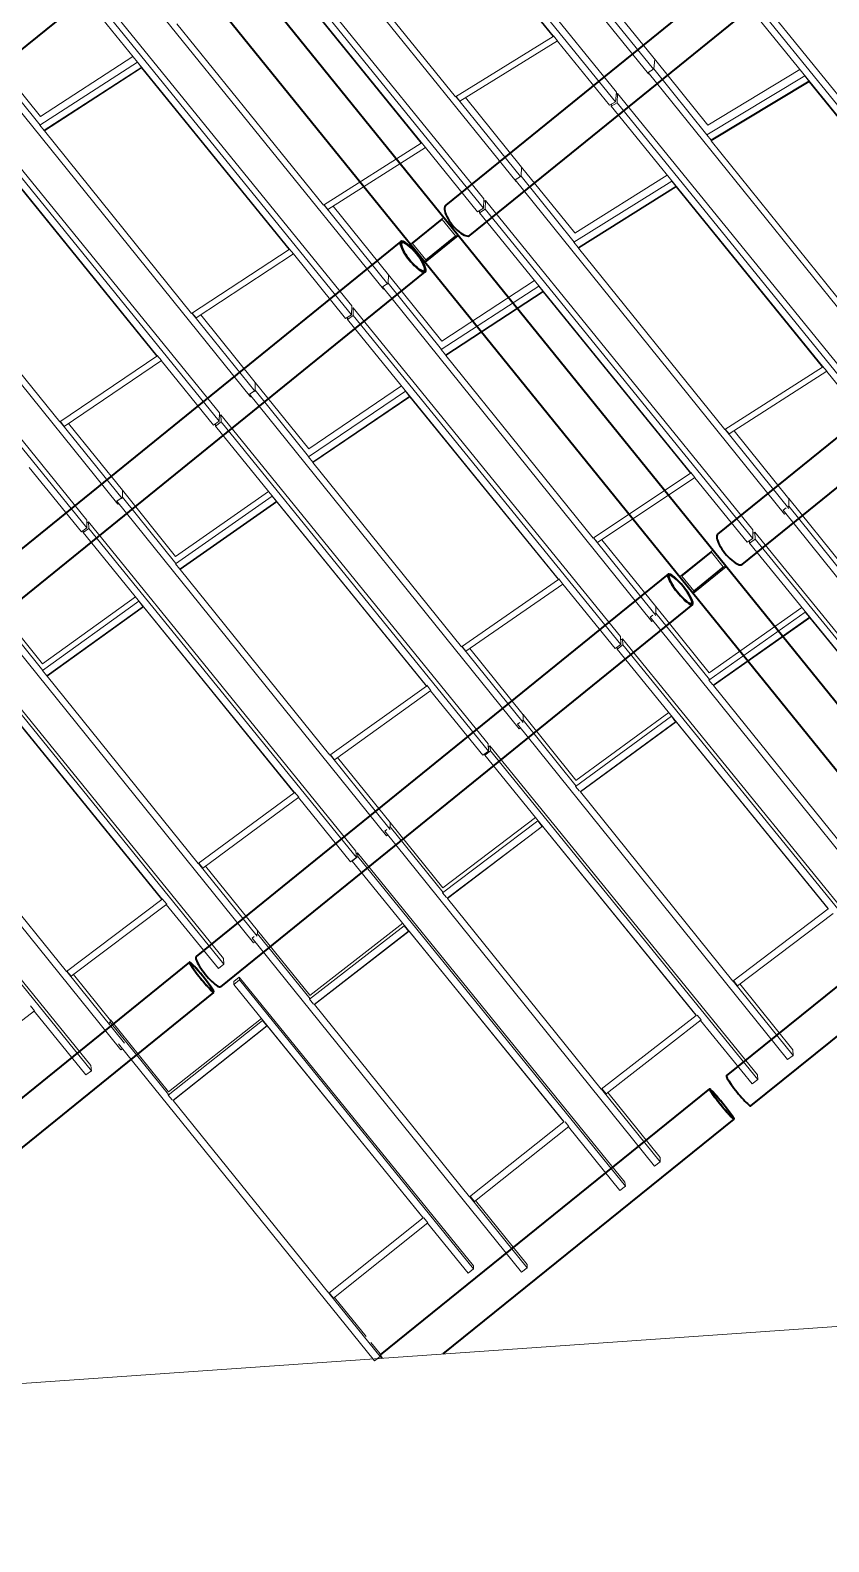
# Model space of a CAD drawing. Header units: millimetres. Extents: x 834681283 to 835686922, y 817551134 to 819407044.
# Drawn here: x 835259338 to 835264952, y 818098075 to 818108695 of the extents above; entities that cross this region are included whole.
import ezdxf

# ---------------------------------------------------------------- set-up
doc = ezdxf.new("R2010")
doc.units = ezdxf.units.MM
doc.header["$LTSCALE"] = 1200
doc.header["$MEASUREMENT"] = 0
doc.linetypes.add('P01-MAGP-P-RF$0$P01_MS_01_N1-FloorPlan-PART2OFUPPERROOFSETTINGOUT$0$BH DASHED2', pattern=[3, 2, -1])
doc.linetypes.add('P01-MAGP-P-RF$0$PHANTOM', pattern=[2.5, 1.25, -0.25, 0.25, -0.25, 0.25, -0.25])
for name, color, linetype, lineweight in [('P01-MAGP-P-RF$0$AR-ROOF_AR_BS_MI_', 3, 'Continuous', 18), ('P01-MAGP-P-RF$0$MMH053__', 253, 'P01-MAGP-P-RF$0$PHANTOM', 40), ('P01-MAGP-P-RF$0$P01_MS_01_N1-FloorPlan-PART2OFUPPERROOFSETTINGOUT$0$S-BEAM', 253, 'Continuous', 35), ('P01-MAGP-P-RF$0$P01_MS_01_N1-FloorPlan-PART2OFUPPERROOFSETTINGOUT$0$S-BEAM-HIDN', 253, 'P01-MAGP-P-RF$0$P01_MS_01_N1-FloorPlan-PART2OFUPPERROOFSETTINGOUT$0$BH DASHED2', 18), ('P01-MAGP-P-RF$0$ROOF MESH HALF TONE$0$A-GLAZ', 253, 'Continuous', 9), ('P01-MAGP-P-RF$0$ROOF MESH HALF TONE$0$A-MASS', 253, 'Continuous', 9)]:
    doc.layers.add(name, color=color, linetype=linetype, lineweight=lineweight)

# ---------------------------------------------------------------- blocks, each defined once
blk = doc.blocks.new('P01-MAGP-P-RF$0$P01_MS_01_N1-FloorPlan-PART2OFUPPERROOFSETTINGOUT$0$Circular Hollow Sections - CHS273x10_PSB97-8456770-PART 2 OF  UPPER ROOF SETTING OUT')
at = {"layer": 'P01-MAGP-P-RF$0$P01_MS_01_N1-FloorPlan-PART2OFUPPERROOFSETTINGOUT$0$S-BEAM'}
for p, q in [((39380, 8908), (37808, 7812)), ((37965, 7588), (39536, 8684))]:
    blk.add_line(p, q, dxfattribs=at)
for centre, major_axis, start_param, end_param in [((39458, 8796), (-78, 112), 0, 3.141593), ((39458, 8796), (-78, 112), 3.141593, 6.283185), ((39458, 8796), (-72, 104), 0, 3.141593), ((39458, 8796), (-72, 104), 3.141593, 6.283185), ((37887, 7700), (-78, 112), 0, 3.141593)]:
    blk.add_ellipse(centre, major_axis=major_axis, ratio=0.106532, start_param=start_param, end_param=end_param, dxfattribs=at)
blk = doc.blocks.new('P01-MAGP-P-RF$0$P01_MS_01_N1-FloorPlan-PART2OFUPPERROOFSETTINGOUT$0$Circular Hollow Sections - CHS273x10_PSB97-8456837-PART 2 OF  UPPER ROOF SETTING OUT')
at = {"layer": 'P01-MAGP-P-RF$0$P01_MS_01_N1-FloorPlan-PART2OFUPPERROOFSETTINGOUT$0$S-BEAM'}
for p, q in [((37646, 11355), (34149, 8907)), ((34306, 8683), (37803, 11132))]:
    blk.add_line(p, q, dxfattribs=at)
for centre, major_axis, start_param, end_param in [((37724, 11243), (-78, 112), 0, 3.141593), ((37724, 11243), (-73, 104), 0, 3.141593), ((37724, 11243), (-78, 112), 3.141593, 6.283185), ((37724, 11243), (-73, 104), 3.141593, 6.283185), ((34227, 8795), (-78, 112), 0, 3.141593)]:
    blk.add_ellipse(centre, major_axis=major_axis, ratio=0.21279, start_param=start_param, end_param=end_param, dxfattribs=at)
blk = doc.blocks.new('P01-MAGP-P-RF$0$P01_MS_01_N1-FloorPlan-PART2OFUPPERROOFSETTINGOUT$0$Circular Hollow Sections - CHS273x10_PSB97-8456877-PART 2 OF  UPPER ROOF SETTING OUT')
at = {"layer": 'P01-MAGP-P-RF$0$P01_MS_01_N1-FloorPlan-PART2OFUPPERROOFSETTINGOUT$0$S-BEAM'}
for p, q in [((35933, 13818), (32422, 11360)), ((32579, 11136), (36090, 13595))]:
    blk.add_line(p, q, dxfattribs=at)
for centre, major_axis, start_param, end_param in [((36012, 13706), (-78, 112), 0, 3.141593), ((36012, 13706), (-73, 104), 0, 3.141593), ((36012, 13706), (-78, 112), 3.141593, 6.283185), ((36012, 13706), (-73, 104), 3.141593, 6.283185), ((32501, 11248), (-78, 112), 0, 3.141593)]:
    blk.add_ellipse(centre, major_axis=major_axis, ratio=0.253647, start_param=start_param, end_param=end_param, dxfattribs=at)
blk = doc.blocks.new('P01-MAGP-P-RF$0$P01_MS_01_N1-FloorPlan-PART2OFUPPERROOFSETTINGOUT$0$Circular Hollow Sections - CHS273x10_PSB97-8456916-PART 2 OF  UPPER ROOF SETTING OUT')
at = {"layer": 'P01-MAGP-P-RF$0$P01_MS_01_N1-FloorPlan-PART2OFUPPERROOFSETTINGOUT$0$S-BEAM'}
for p, q in [((34207, 16272), (30697, 13814)), ((30854, 13591), (34363, 16048))]:
    blk.add_line(p, q, dxfattribs=at)
for centre, major_axis, start_param, end_param in [((34285, 16160), (-78, 112), 0, 3.141593), ((34285, 16160), (-73, 104), 0, 3.141593), ((34285, 16160), (-78, 112), 3.141593, 6.283185), ((34285, 16160), (-73, 104), 3.141593, 6.283185), ((30775, 13702), (-78, 112), 0, 3.141593)]:
    blk.add_ellipse(centre, major_axis=major_axis, ratio=0.285882, start_param=start_param, end_param=end_param, dxfattribs=at)
blk = doc.blocks.new('P01-MAGP-P-RF$0$P01_MS_01_N1-FloorPlan-PART2OFUPPERROOFSETTINGOUT$0$Circular Hollow Sections - CHS273x10_PSB97-8459092-PART 2 OF  UPPER ROOF SETTING OUT')
at = {"layer": 'P01-MAGP-P-RF$0$P01_MS_01_N1-FloorPlan-PART2OFUPPERROOFSETTINGOUT$0$S-BEAM'}
for p, q in [((39764, 16500), (36267, 14052)), ((36423, 13828), (39920, 16277))]:
    blk.add_line(p, q, dxfattribs=at)
for centre, major_axis, start_param, end_param in [((39842, 16389), (-73, 104), 0, 3.141593), ((39842, 16389), (-78, 112), 0, 3.141593), ((39842, 16389), (-78, 112), 6.00752, 6.283185), ((39842, 16389), (-73, 104), 6.133126, 6.283185), ((39842, 16389), (-73, 104), 3.141593, 3.291652), ((39842, 16389), (-78, 112), 3.141593, 3.417258), ((36345, 13940), (-78, 112), 0, 3.141593)]:
    blk.add_ellipse(centre, major_axis=major_axis, ratio=0.380233, start_param=start_param, end_param=end_param, dxfattribs=at)
at = {"layer": 'P01-MAGP-P-RF$0$P01_MS_01_N1-FloorPlan-PART2OFUPPERROOFSETTINGOUT$0$S-BEAM-HIDN'}
for major_axis, start_param, end_param in [((-73, 104), 3.292046, 6.132732), ((-78, 112), 3.417622, 6.007156)]:
    blk.add_ellipse((39842, 16389), major_axis=major_axis, ratio=0.380233, start_param=start_param, end_param=end_param, dxfattribs=at)
blk = doc.blocks.new('P01-MAGP-P-RF$0$P01_MS_01_N1-FloorPlan-PART2OFUPPERROOFSETTINGOUT$0$Circular Hollow Sections - CHS273x10_PSB97-8459037-PART 2 OF  UPPER ROOF SETTING OUT')
at = {"layer": 'P01-MAGP-P-RF$0$P01_MS_01_N1-FloorPlan-PART2OFUPPERROOFSETTINGOUT$0$S-BEAM'}
for p, q in [((41478, 14038), (38012, 11611)), ((38169, 11388), (41635, 13815))]:
    blk.add_line(p, q, dxfattribs=at)
for centre, major_axis, start_param, end_param in [((41557, 13927), (-78, 112), 0, 3.141593), ((41557, 13927), (-73, 104), 0, 3.141593), ((41557, 13927), (-78, 112), 5.79923, 6.283185), ((41557, 13927), (-73, 104), 5.873894, 6.283185), ((41557, 13927), (-73, 104), 3.141593, 3.551111), ((41557, 13927), (-78, 112), 3.141593, 3.625548), ((38090, 11500), (-78, 112), 0, 3.141593)]:
    blk.add_ellipse(centre, major_axis=major_axis, ratio=0.317176, start_param=start_param, end_param=end_param, dxfattribs=at)
at = {"layer": 'P01-MAGP-P-RF$0$P01_MS_01_N1-FloorPlan-PART2OFUPPERROOFSETTINGOUT$0$S-BEAM-HIDN'}
for major_axis, start_param, end_param in [((-73, 104), 3.551505, 5.8735), ((-78, 112), 3.625913, 5.798865)]:
    blk.add_ellipse((41557, 13927), major_axis=major_axis, ratio=0.317176, start_param=start_param, end_param=end_param, dxfattribs=at)
blk = doc.blocks.new('P01-MAGP-P-RF$0$ROOF MESH HALF TONE')
at = {"layer": 'P01-MAGP-P-RF$0$ROOF MESH HALF TONE$0$A-GLAZ', "lineweight": 5}
for p, q in [((36032, 17336), (37754, 14872)), ((37519, 14760), (35801, 17208)), ((35747, 17119), (37104, 15186)), ((35789, 17141), (37507, 14693)), ((35048, 16649), (36771, 14182)), ((36538, 14076), (34821, 16521)), ((36167, 16513), (37103, 15180)), ((34770, 16434), (36125, 14504)), ((34812, 16457), (36529, 14012)), ((36388, 14806), (35453, 16144)), ((34063, 15962), (35788, 13493)), ((35558, 13391), (33841, 15835)), ((35185, 15837), (36125, 14499)), ((33792, 15750), (35147, 13822)), ((33834, 15774), (35551, 13330)), ((35409, 14111), (34470, 15455)), ((37371, 15502), (37790, 14902)), ((37441, 15491), (37811, 14962)), ((40222, 12993), (38505, 15436)), ((33121, 15299), (33461, 14812)), ((33136, 15348), (33469, 14872)), ((38453, 15346), (39808, 13418)), ((38495, 15368), (40211, 12925)), ((33079, 15275), (34804, 12804)), ((33460, 14811), (34174, 15205)), ((34146, 15246), (33469, 14872)), ((34201, 15166), (34174, 15205)), ((32856, 15091), (34572, 12648)), ((34577, 12706), (32861, 15148)), ((34202, 15167), (33488, 14773)), ((33488, 14768), (34201, 15162)), ((34202, 15167), (34201, 15162)), ((34201, 15162), (35146, 13817)), ((37103, 15180), (36388, 14806)), ((36416, 14774), (37131, 15148)), ((37104, 15186), (37103, 15180)), ((37131, 15148), (37105, 15186)), ((37131, 15147), (37465, 14671)), ((32814, 15067), (34168, 13140)), ((37790, 14902), (37751, 14882)), ((37751, 14882), (39476, 12409)), ((37754, 14872), (37757, 14874)), ((37793, 14904), (37790, 14902)), ((37805, 14971), (37793, 14904)), ((37793, 14904), (38133, 14416)), ((37811, 14962), (38144, 14484)), ((33460, 14811), (33487, 14772)), ((33487, 14772), (33488, 14773)), ((33488, 14768), (33488, 14773)), ((34431, 13416), (33488, 14768)), ((36391, 14808), (36805, 14215)), ((36392, 14808), (36416, 14774)), ((36458, 14796), (36817, 14281)), ((38132, 14416), (38848, 14781)), ((38817, 14828), (38144, 14484)), ((38874, 14743), (38848, 14781)), ((37465, 14671), (37507, 14693)), ((37518, 14685), (37476, 14663)), ((37476, 14663), (37478, 14678)), ((37476, 14663), (38830, 12738)), ((37507, 14693), (37519, 14760)), ((37516, 14744), (37526, 14750)), ((37526, 14750), (37518, 14685)), ((37518, 14685), (39234, 12245)), ((39242, 12310), (37526, 14750)), ((38159, 14373), (38875, 14738)), ((38876, 14744), (38160, 14378)), ((38876, 14744), (38875, 14738)), ((38875, 14738), (39807, 13412)), ((32096, 14589), (33821, 12116)), ((33596, 12019), (31880, 14462)), ((33217, 14487), (34167, 13135)), ((36125, 14499), (35409, 14111)), ((35438, 14078), (36153, 14466)), ((36125, 14504), (36125, 14499)), ((36153, 14466), (36126, 14505)), ((36152, 14466), (36487, 13989)), ((31876, 14408), (33592, 11965)), ((38132, 14416), (38159, 14378)), ((38159, 14378), (38160, 14378)), ((38159, 14373), (38160, 14378)), ((39089, 13039), (38159, 14373)), ((36817, 14281), (36809, 14218)), ((36817, 14281), (37158, 13793)), ((36805, 14216), (36767, 14195)), ((36767, 14195), (38492, 11720)), ((36771, 14182), (36774, 14184)), ((36809, 14218), (36805, 14216)), ((36809, 14218), (37150, 13729)), ((37835, 14153), (37158, 13792)), ((33454, 12721), (32504, 14081)), ((35413, 14112), (35822, 13526)), ((35414, 14113), (35438, 14078)), ((35476, 14099), (35831, 13591)), ((36529, 14012), (36538, 14076)), ((36536, 14058), (36547, 14064)), ((36547, 14064), (36542, 14004)), ((38262, 11626), (36547, 14064)), ((37148, 13728), (37864, 14109)), ((37176, 13685), (37891, 14066)), ((37892, 14072), (37177, 13690)), ((37890, 14071), (37864, 14109)), ((37892, 14072), (37891, 14066)), ((37891, 14066), (38829, 12732)), ((36487, 13989), (36529, 14012)), ((36542, 14004), (36500, 13980)), ((36500, 13980), (36501, 13996)), ((36500, 13980), (37852, 12057)), ((36542, 14004), (38257, 11565)), ((35146, 13817), (34431, 13416)), ((35147, 13822), (35146, 13817)), ((35175, 13784), (35148, 13823)), ((34460, 13383), (35175, 13784)), ((35174, 13784), (35509, 13306)), ((37148, 13728), (37175, 13690)), ((37175, 13690), (37177, 13690)), ((37176, 13685), (37177, 13690)), ((38113, 12341), (37176, 13685)), ((35818, 13529), (35782, 13509)), ((35782, 13509), (37509, 11032)), ((35788, 13493), (35792, 13495)), ((35824, 13532), (35819, 13530)), ((35831, 13591), (35824, 13532)), ((35824, 13532), (36166, 13042)), ((35831, 13591), (36172, 13101)), ((34435, 13417), (34838, 12839)), ((34436, 13418), (34460, 13383)), ((34495, 13402), (34844, 12901)), ((35551, 13330), (35558, 13391)), ((36165, 13041), (36879, 13438)), ((36852, 13480), (36172, 13101)), ((36907, 13401), (36193, 13003)), ((36193, 12998), (36907, 13396)), ((36879, 13438), (36879, 13441)), ((36906, 13400), (36879, 13438)), ((36906, 13403), (36906, 13400)), ((36907, 13401), (36907, 13396)), ((36907, 13396), (37852, 12052)), ((35509, 13306), (35551, 13330)), ((35564, 13323), (35522, 13298)), ((35522, 13298), (35523, 13314)), ((35522, 13298), (36873, 11377)), ((35556, 13372), (35567, 13378)), ((35567, 13378), (35564, 13323)), ((35564, 13323), (37279, 10885)), ((37282, 10941), (35567, 13378)), ((34167, 13135), (33454, 12721)), ((33483, 12688), (34196, 13102)), ((34168, 13140), (34167, 13135)), ((34196, 13102), (34169, 13140)), ((34195, 13101), (34530, 12624)), ((36165, 13041), (36192, 13002)), ((36192, 13002), (36193, 13003)), ((36193, 12998), (36193, 13003)), ((37137, 11644), (36193, 12998)), ((34844, 12901), (34840, 12847)), ((34844, 12901), (35186, 12411)), ((34832, 12842), (34798, 12823)), ((34798, 12823), (36525, 10345)), ((34804, 12804), (34809, 12807)), ((34840, 12847), (34835, 12844)), ((34840, 12847), (35182, 12356)), ((35180, 12355), (35893, 12768)), ((35868, 12806), (35186, 12411)), ((35893, 12768), (35893, 12771)), ((35920, 12729), (35893, 12768)), ((33457, 12722), (33854, 12153)), ((33458, 12723), (33483, 12688)), ((33514, 12706), (33859, 12211)), ((34530, 12624), (34572, 12648)), ((34586, 12642), (34544, 12616)), ((34572, 12648), (34577, 12706)), ((34575, 12686), (34587, 12693)), ((34587, 12693), (34586, 12642)), ((34586, 12642), (36300, 10204)), ((36301, 10255), (34587, 12693)), ((35209, 12313), (35922, 12725)), ((35922, 12730), (35210, 12317)), ((35920, 12732), (35920, 12729)), ((35922, 12730), (35922, 12725)), ((35922, 12725), (36874, 11371)), ((38829, 12732), (38113, 12341)), ((38142, 12309), (38858, 12700)), ((38830, 12738), (38829, 12732)), ((38858, 12700), (38831, 12738)), ((38857, 12699), (39192, 12222)), ((34544, 12616), (34544, 12632)), ((34544, 12616), (35894, 10695)), ((33216, 12417), (33551, 11940)), ((35180, 12355), (35208, 12316)), ((38116, 12343), (38524, 11757)), ((38117, 12344), (38142, 12309)), ((38178, 12329), (38530, 11825)), ((35208, 12316), (35210, 12317)), ((35209, 12313), (35210, 12317)), ((36161, 10948), (35209, 12313)), ((33846, 12156), (33815, 12137)), ((33815, 12137), (35542, 9659)), ((33821, 12116), (33827, 12120)), ((33856, 12162), (33850, 12158)), ((33859, 12211), (33856, 12162)), ((33856, 12162), (34198, 11672)), ((33859, 12211), (34200, 11722)), ((34884, 12132), (34200, 11722)), ((33592, 11965), (33596, 12019)), ((33595, 12000), (33606, 12007)), ((33606, 12007), (33606, 11960)), ((35320, 9568), (33606, 12007)), ((34196, 11670), (34906, 12097)), ((34225, 11628), (34936, 12054)), ((34936, 12059), (34226, 11633)), ((34906, 12097), (34907, 12100)), ((34934, 12058), (34906, 12097)), ((34934, 12061), (34934, 12058)), ((34936, 12059), (34936, 12054)), ((34936, 12054), (35895, 10689)), ((37852, 12052), (37137, 11644)), ((37166, 11612), (37881, 12020)), ((37852, 12057), (37852, 12052)), ((37881, 12020), (37854, 12058)), ((37879, 12019), (38215, 11542)), ((33551, 11940), (33592, 11965)), ((33606, 11960), (33564, 11934)), ((33564, 11934), (33564, 11948)), ((33564, 11934), (34915, 10012)), ((33606, 11960), (35320, 9522)), ((38530, 11826), (38525, 11773)), ((38530, 11826), (38872, 11334)), ((38507, 11763), (38483, 11748)), ((38483, 11748), (40213, 9260)), ((38492, 11720), (38500, 11724)), ((38525, 11773), (38517, 11768)), ((38525, 11773), (38868, 11279)), ((34196, 11670), (34223, 11631)), ((34223, 11631), (34225, 11633)), ((34225, 11628), (34226, 11633)), ((35185, 10252), (34225, 11628)), ((37140, 11646), (37532, 11083)), ((37141, 11647), (37166, 11612)), ((37198, 11630), (37544, 11134)), ((38257, 11565), (38262, 11626)), ((38260, 11599), (38275, 11608)), ((38275, 11608), (38274, 11559)), ((39987, 9179), (38275, 11608)), ((32872, 11477), (33213, 10988)), ((32874, 11521), (33214, 11034)), ((38215, 11542), (38257, 11565)), ((38274, 11559), (38232, 11533)), ((38232, 11533), (38232, 11551)), ((38232, 11533), (39583, 9615)), ((38274, 11559), (39985, 9130)), ((32831, 11451), (34558, 8974)), ((33211, 10987), (33919, 11425)), ((33899, 11457), (33214, 11034)), ((33949, 11387), (33241, 10949)), ((33241, 10945), (33949, 11383)), ((33919, 11425), (33919, 11429)), ((33947, 11385), (33919, 11425)), ((33947, 11390), (33947, 11385)), ((33949, 11387), (33949, 11383)), ((33949, 11383), (34916, 10007)), ((36874, 11371), (36161, 10948)), ((36874, 11376), (36873, 11377)), ((36874, 11376), (36874, 11371)), ((36903, 11338), (36876, 11377)), ((34338, 8881), (32624, 11320)), ((32625, 11279), (34339, 8840)), ((36190, 10915), (36903, 11338)), ((36902, 11337), (37237, 10860)), ((32583, 11252), (33935, 9329)), ((37519, 11076), (37499, 11063)), ((37499, 11063), (39229, 8577)), ((37540, 11089), (37532, 11083)), ((37532, 11083), (37540, 11071)), ((37544, 11135), (37540, 11089)), ((37540, 11089), (37883, 10597)), ((37544, 11135), (37885, 10644)), ((38567, 11057), (37885, 10644)), ((33211, 10987), (33239, 10947)), ((33239, 10947), (33241, 10949)), ((33241, 10945), (33241, 10949)), ((34208, 9558), (33241, 10945)), ((36163, 10949), (36556, 10387)), ((36165, 10950), (36190, 10915)), ((37279, 10885), (37282, 10941)), ((37509, 11032), (37517, 11037)), ((37879, 10594), (38587, 11023)), ((37907, 10555), (38615, 10984)), ((37910, 10553), (38618, 10981)), ((38587, 11023), (38588, 11028)), ((38615, 10984), (38587, 11023)), ((38616, 10989), (38615, 10984)), ((38618, 10986), (38615, 10984)), ((38618, 10986), (38618, 10981)), ((38618, 10981), (39583, 9611)), ((36218, 10931), (36559, 10442)), ((37237, 10860), (37279, 10885)), ((37294, 10882), (37252, 10856)), ((37252, 10856), (37252, 10869)), ((37252, 10856), (38605, 8934)), ((37280, 10916), (37294, 10924)), ((37294, 10924), (37294, 10882)), ((39006, 8491), (37294, 10924)), ((37294, 10882), (39007, 8450)), ((31847, 10766), (33574, 8290)), ((33356, 8194), (31642, 10634)), ((32962, 10711), (33936, 9324)), ((35895, 10689), (35185, 10252)), ((35214, 10219), (35925, 10656)), ((35896, 10694), (35894, 10695)), ((35896, 10694), (35895, 10689)), ((35925, 10656), (35898, 10695)), ((35923, 10655), (36258, 10178)), ((31643, 10598), (33358, 8158)), ((37879, 10594), (37904, 10559)), ((37910, 10553), (37910, 10557)), ((38875, 9167), (37910, 10553)), ((36559, 10443), (36557, 10404)), ((36559, 10443), (36898, 9956)), ((36533, 10389), (36515, 10378)), ((36515, 10378), (38244, 7895)), ((36525, 10345), (36534, 10350)), ((36557, 10404), (36547, 10398)), ((36557, 10404), (36897, 9915)), ((36893, 9913), (37599, 10358)), ((37582, 10387), (36898, 9955)), ((36924, 9875), (37626, 10318)), ((36925, 9872), (37629, 10317)), ((37599, 10358), (37599, 10363)), ((37626, 10318), (37599, 10358)), ((37627, 10324), (37626, 10318)), ((37630, 10320), (37626, 10318)), ((37630, 10320), (37629, 10317)), ((37629, 10317), (38605, 8931)), ((33231, 8865), (32256, 10262)), ((35187, 10254), (35571, 9702)), ((35189, 10255), (35214, 10219)), ((35238, 10233), (35574, 9751)), ((36258, 10178), (36300, 10204)), ((36313, 10205), (36272, 10178)), ((36300, 10204), (36301, 10255)), ((36300, 10232), (36312, 10240)), ((36312, 10240), (36313, 10205)), ((38026, 7803), (36312, 10240)), ((36313, 10205), (38027, 7769)), ((36272, 10178), (36272, 10187)), ((36272, 10178), (37626, 8252)), ((34916, 10007), (34208, 9558)), ((34916, 10011), (34915, 10012)), ((34916, 10011), (34919, 10012)), ((34916, 10011), (34916, 10007)), ((34946, 9973), (34919, 10012)), ((34238, 9524), (34946, 9973)), ((34944, 9971), (35278, 9496)), ((36893, 9913), (36918, 9878)), ((36925, 9872), (36925, 9875)), ((37900, 8472), (36925, 9872)), ((35548, 9704), (35532, 9693)), ((35532, 9693), (37260, 7214)), ((35573, 9720), (35563, 9714)), ((35574, 9751), (35573, 9720)), ((35573, 9720), (35912, 9235)), ((35574, 9751), (35912, 9268)), ((35908, 9232), (36610, 9690)), ((36597, 9715), (35911, 9267)), ((36610, 9690), (36611, 9696)), ((36638, 9650), (36610, 9690)), ((34210, 9559), (34587, 9019)), ((34212, 9561), (34238, 9524)), ((35320, 9522), (35320, 9568)), ((35542, 9659), (35551, 9665)), ((35938, 9193), (36638, 9650)), ((35940, 9191), (36641, 9650)), ((36639, 9656), (36638, 9650)), ((36641, 9652), (36638, 9650)), ((36641, 9652), (36641, 9650)), ((36641, 9650), (37626, 8249)), ((34258, 9536), (34591, 9060)), ((35278, 9496), (35320, 9522)), ((35331, 9528), (35290, 9500)), ((35290, 9500), (35290, 9503)), ((35290, 9500), (36646, 7570)), ((35320, 9548), (35330, 9555)), ((35330, 9555), (35331, 9528)), ((37045, 7115), (35330, 9555)), ((35331, 9528), (37046, 7088)), ((33936, 9324), (33231, 8865)), ((33261, 8830), (33967, 9289)), ((33936, 9327), (33935, 9329)), ((33936, 9327), (33939, 9329)), ((33936, 9327), (33936, 9324)), ((33967, 9289), (33939, 9329)), ((33964, 9287), (34298, 8813)), ((35908, 9232), (35932, 9197)), ((35940, 9191), (35940, 9194)), ((36924, 7779), (35940, 9191)), ((34590, 9037), (34579, 9030)), ((34591, 9060), (34590, 9037)), ((34590, 9037), (34926, 8554)), ((34591, 9060), (34926, 8580)), ((35613, 9040), (34926, 8579)), ((34564, 9019), (34549, 9009)), ((34549, 9009), (36276, 6534)), ((34558, 8974), (34568, 8980)), ((34922, 8552), (35622, 9021)), ((34953, 8513), (35650, 8980)), ((34955, 8512), (35654, 8980)), ((35622, 9021), (35623, 9027)), ((35650, 8980), (35622, 9021)), ((35651, 8986), (35650, 8980)), ((35654, 8983), (35650, 8980)), ((35654, 8983), (35654, 8980)), ((35654, 8980), (36646, 7568)), ((38605, 8931), (37900, 8472)), ((38605, 8934), (38605, 8931)), ((33233, 8866), (33602, 8336)), ((33235, 8868), (33261, 8830)), ((33278, 8841), (33515, 8501)), ((34298, 8813), (34339, 8840)), ((34339, 8840), (34338, 8881)), ((37931, 8437), (38637, 8897)), ((34399, 8714), (34440, 8742)), ((34440, 8722), (34399, 8693)), ((34399, 8693), (34399, 8714)), ((34440, 8742), (35941, 6603)), ((34440, 8742), (34440, 8722)), ((35941, 6583), (34440, 8722)), ((32284, 8138), (32987, 8605)), ((32987, 8605), (32962, 8642)), ((32984, 8603), (33316, 8131)), ((35611, 6966), (34399, 8693)), ((33516, 8506), (33513, 8488)), ((33513, 8504), (33516, 8506)), ((33888, 7972), (33516, 8506)), ((34922, 8552), (34947, 8516)), ((34955, 8512), (34955, 8514)), ((35947, 7089), (34955, 8512)), ((33513, 8488), (33505, 8482)), ((33887, 7953), (33513, 8488)), ((33884, 7950), (34582, 8426)), ((34576, 8441), (33888, 7972)), ((34582, 8426), (34583, 8431)), ((34610, 8386), (34582, 8426)), ((37902, 8472), (38286, 7921)), ((37905, 8475), (37931, 8437)), ((37948, 8448), (38288, 7960)), ((35201, 5985), (33561, 8334)), ((33574, 8290), (33586, 8297)), ((33913, 7910), (34610, 8386)), ((33916, 7910), (34613, 8386)), ((34611, 8390), (34610, 8386)), ((34613, 8388), (34610, 8386)), ((34613, 8388), (34613, 8386)), ((34613, 8386), (35611, 6964)), ((33358, 8158), (33356, 8194)), ((37626, 8249), (36924, 7779)), ((36956, 7744), (37658, 8215)), ((37626, 8252), (37626, 8249)), ((37658, 8215), (37633, 8250)), ((37654, 8212), (37985, 7741)), ((33316, 8131), (33358, 8158)), ((33884, 7950), (33910, 7914)), ((33916, 7910), (33916, 7912)), ((34913, 6482), (33916, 7910)), ((38244, 7895), (38286, 7921)), ((38286, 7921), (38288, 7960)), ((36926, 7779), (37301, 7241)), ((36929, 7782), (36956, 7744)), ((37985, 7741), (38027, 7769)), ((38027, 7769), (38026, 7803)), ((36968, 7752), (37303, 7272)), ((36646, 7568), (35947, 7089)), ((36646, 7570), (36646, 7568)), ((36679, 7533), (36654, 7568)), ((35979, 7053), (36679, 7533)), ((36675, 7530), (37005, 7060)), ((37260, 7214), (37301, 7241)), ((37301, 7241), (37303, 7272)), ((35949, 7089), (36317, 6562)), ((35952, 7092), (35979, 7053)), ((35987, 7059), (36318, 6585)), ((37005, 7060), (37046, 7088)), ((37046, 7088), (37045, 7115)), ((35611, 6964), (34913, 6482)), ((34945, 6445), (35643, 6927)), ((35611, 6966), (35615, 6968)), ((35611, 6964), (35611, 6966)), ((35643, 6927), (35618, 6964)), ((35900, 6554), (35640, 6925)), ((35941, 6583), (35941, 6603)), ((35242, 6014), (34915, 6481)), ((34917, 6485), (34945, 6445)), ((35900, 6554), (35941, 6583)), ((36276, 6534), (36317, 6562)), ((36317, 6562), (36318, 6585)), ((35154, 6160), (34952, 6450)), ((35244, 6031), (35185, 6116)), ((35201, 5985), (35242, 6014)), ((35242, 6014), (35244, 6031))]:
    blk.add_line(p, q, dxfattribs=at)
at = {"layer": 'P01-MAGP-P-RF$0$ROOF MESH HALF TONE$0$A-MASS', "lineweight": 5}
for points, knots in [([(26562, 74607), (26762, 74322), (27147, 73772), (27692, 72993), (28213, 72250), (28632, 71651), (28962, 71180), (29208, 70828), (29453, 70478), (29658, 70186), (29822, 69952), (29985, 69718), (30190, 69426), (30436, 69074), (30683, 68722), (30929, 68370), (31135, 68076), (31300, 67841), (31424, 67664), (31548, 67487), (31672, 67310), (31796, 67133), (31961, 66896), (32251, 66482), (32584, 66007), (32917, 65531), (33168, 65173), (33419, 64814), (33671, 64454), (33924, 64094), (34261, 63612), (34685, 63007), (35196, 62277), (35710, 61543), (36227, 60804), (36922, 59812), (37624, 58809), (38334, 57795), (39051, 56772), (39957, 55478), (40880, 54160), (41629, 53090), (42196, 52280), (42769, 51461), (43347, 50637), (43928, 49806), (44512, 48972), (45098, 48136), (45684, 47298), (46271, 46460), (46857, 45623), (47441, 44789), (48219, 43678), (49188, 42294), (50152, 40918), (50919, 39822), (51684, 38730), (52635, 37372), (53769, 35752), (54708, 34411), (55455, 33344), (56014, 32546), (56571, 31750), (57127, 30957), (57680, 30166), (58140, 29509), (58508, 28984), (58737, 28657), (58920, 28396), (59057, 28200), (59194, 28004), (59331, 27808), (59468, 27613), (59650, 27352), (59878, 27027), (60151, 26637), (60514, 26118), (60968, 25471), (61510, 24697), (62050, 23925), (62589, 23155), (63127, 22388), (63663, 21622), (64197, 20859), (64730, 20098), (65261, 19339), (65703, 18709), (66055, 18205), (66319, 17828), (66583, 17452), (66846, 17076), (67109, 16700), (67460, 16199), (67899, 15572), (68428, 14817), (68960, 14057), (69498, 13289), (70224, 12252), (71152, 10927), (71924, 9824), (72319, 9260)], [0, 0, 0, 0, 0.011905, 0.02381, 0.035714, 0.047619, 0.053571, 0.059524, 0.065476, 0.071429, 0.074405, 0.077381, 0.083333, 0.089286, 0.095238, 0.10119, 0.107143, 0.110119, 0.113095, 0.116071, 0.119048, 0.122024, 0.125, 0.130952, 0.142857, 0.14881, 0.154762, 0.160714, 0.166667, 0.172619, 0.178571, 0.190476, 0.202381, 0.214286, 0.22619, 0.238095, 0.261905, 0.27381, 0.285714, 0.309524, 0.333333, 0.345238, 0.357143, 0.369048, 0.380952, 0.392857, 0.404762, 0.416667, 0.428571, 0.440476, 0.452381, 0.464286, 0.47619, 0.5, 0.52381, 0.535714, 0.547619, 0.571429, 0.595238, 0.619048, 0.630952, 0.642857, 0.654762, 0.666667, 0.678571, 0.690476, 0.696429, 0.702381, 0.705357, 0.708333, 0.71131, 0.714286, 0.717262, 0.720238, 0.72619, 0.732143, 0.738095, 0.75, 0.761905, 0.77381, 0.785714, 0.797619, 0.809524, 0.821429, 0.833333, 0.845238, 0.857143, 0.863095, 0.869048, 0.875, 0.880952, 0.886905, 0.892857, 0.904762, 0.916667, 0.928571, 0.940476, 0.952381, 0.97619, 1, 1, 1, 1]), ([(72319, 9260), (72270, 9330), (72171, 9471), (71975, 9751), (71635, 10236), (71157, 10919), (70595, 11722), (70042, 12511), (69498, 13289), (68960, 14057), (68428, 14817), (67899, 15572), (67460, 16199), (67109, 16700), (66846, 17076), (66583, 17452), (66319, 17828), (66055, 18205), (65791, 18583), (65526, 18961), (65173, 19466), (64818, 19972), (64463, 20479), (64197, 20860), (63930, 21241), (63662, 21623), (63395, 22005), (63171, 22324), (62992, 22580), (62858, 22772), (62724, 22963), (62589, 23156), (62454, 23348), (62275, 23604), (61960, 24054), (61330, 24954), (60425, 26247), (59332, 27807), (58416, 29115), (57772, 30034), (57403, 30561), (57126, 30957), (56849, 31353), (56571, 31750), (56293, 32148), (55921, 32679), (55269, 33610), (54333, 34947), (53391, 36292), (52634, 37373), (52064, 38187), (51492, 39003), (50919, 39822), (50344, 40644), (49766, 41468), (49188, 42295), (48607, 43124), (48025, 43955), (47441, 44789), (46857, 45623), (46271, 46460), (45684, 47298), (45098, 48136), (44512, 48972), (43928, 49806), (43347, 50637), (42769, 51461), (42196, 52280), (41629, 53090), (41067, 53892), (40511, 54687), (39959, 55474), (39231, 56514), (38332, 57798), (37448, 59061), (36748, 60060), (36227, 60804), (35710, 61543), (35003, 62553), (34292, 63568), (33576, 64590), (33042, 65353), (32511, 66111), (31982, 66867), (31455, 67620), (31017, 68245), (30667, 68745), (30406, 69118), (30144, 69492), (29883, 69865), (29665, 70175), (29492, 70423), (29361, 70610), (29231, 70796), (29057, 71044), (28839, 71356), (28574, 71734), (28217, 72244), (27759, 72898), (27182, 73721), (26774, 74305), (26562, 74607)], [0, 0, 0, 0, 0.002976, 0.005952, 0.011905, 0.02381, 0.035714, 0.047619, 0.059524, 0.071429, 0.083333, 0.095238, 0.107143, 0.113095, 0.119048, 0.125, 0.130952, 0.136905, 0.142857, 0.14881, 0.154762, 0.166667, 0.172619, 0.178571, 0.184524, 0.190476, 0.196429, 0.202381, 0.205357, 0.208333, 0.21131, 0.214286, 0.217262, 0.220238, 0.22619, 0.238095, 0.261905, 0.285714, 0.309524, 0.321429, 0.327381, 0.333333, 0.339286, 0.345238, 0.35119, 0.357143, 0.369048, 0.392857, 0.416667, 0.428571, 0.440476, 0.452381, 0.464286, 0.47619, 0.488095, 0.5, 0.511905, 0.52381, 0.535714, 0.547619, 0.559524, 0.571429, 0.583333, 0.595238, 0.607143, 0.619048, 0.630952, 0.642857, 0.654762, 0.666667, 0.678571, 0.690476, 0.702381, 0.72619, 0.75, 0.761905, 0.77381, 0.785714, 0.797619, 0.822917, 0.835565, 0.848214, 0.860863, 0.873512, 0.886161, 0.89881, 0.905134, 0.911458, 0.917783, 0.924107, 0.930432, 0.933594, 0.936756, 0.939918, 0.94308, 0.949405, 0.955729, 0.962054, 0.974702, 0.987351, 1, 1, 1, 1])]:
    blk.add_open_spline(points, degree=3, knots=knots, dxfattribs=at)
blk = doc.blocks.new('P01-MAGP-P-RF')
at = {"layer": 'P01-MAGP-P-RF$0$AR-ROOF_AR_BS_MI_'}
blk.add_lwpolyline([(835316678, 818156597, 0.520567), (835304822, 818171239), (835238974, 818166635, 0.414214), (835228304, 818154361), (835231491, 818108773, 0.414214), (835243765, 818098103), (835288829, 818101253, 0.315299), (835304431, 818113886)], format="xyb", close=True, dxfattribs=at)
at = {"layer": 'P01-MAGP-P-RF$0$P01_MS_01_N1-FloorPlan-PART2OFUPPERROOFSETTINGOUT$0$S-BEAM'}
for p, q in [((835262346, 818107254), (835258573, 818111914)), ((835262113, 818107065), (835258339, 818111725)), ((835264229, 818104929), (835262346, 818107254)), ((835263996, 818104740), (835262113, 818107065)), ((835266104, 818102613), (835264229, 818104929)), ((835265871, 818102425), (835263996, 818104740)), ((835260458, 818102148), (835257128, 818099452)), ((835257300, 818099239), (835260629, 818101935)), ((835264115, 818101256), (835261799, 818099388)), ((835262242, 818099394), (835264287, 818101043))]:
    blk.add_line(p, q, dxfattribs=at)
for centre, major_axis, ratio, start_param, end_param in [((835260543, 818102042), (-86, 106), 0.083283, 0, 3.141593), ((835260543, 818102042), (-86, 106), 0.083283, 3.141593, 6.283185), ((835260543, 818102042), (-79.6, 98.3), 0.083283, 0, 3.141593), ((835260543, 818102042), (-79.6, 98.3), 0.083283, 3.141593, 6.283185), ((835264201, 818101149), (-86, 106), 0.062057, 0, 3.141593), ((835264201, 818101149), (-86, 106), 0.062057, 3.141593, 6.283185), ((835264201, 818101149), (-79.4, 98.5), 0.062057, 0, 3.141593), ((835264201, 818101149), (-79.4, 98.5), 0.062057, 3.141593, 6.283185), ((835261885, 818099282), (-86, 106), 0.062057, 0, 0.637492)]:
    blk.add_ellipse(centre, major_axis=major_axis, ratio=ratio, start_param=start_param, end_param=end_param, dxfattribs=at)
at = {"layer": 'P01-MAGP-P-RF$0$P01_MS_01_N1-FloorPlan-PART2OFUPPERROOFSETTINGOUT$0$S-BEAM-HIDN'}
for p, q in [((835262244, 818107380), (835262011, 818107192)), ((835262026, 818107198), (835262235, 818107366)), ((835262235, 818107366), (835262328, 818107251)), ((835262120, 818107082), (835262026, 818107198)), ((835262111, 818107068), (835262344, 818107257)), ((835262348, 818107251), (835262115, 818107063)), ((835262328, 818107251), (835262120, 818107082)), ((835264137, 818105043), (835263904, 818104854)), ((835263919, 818104860), (835264127, 818105029)), ((835264127, 818105029), (835264211, 818104926)), ((835264003, 818104757), (835263919, 818104860)), ((835263993, 818104743), (835264226, 818104932)), ((835264231, 818104926), (835263998, 818104737)), ((835264211, 818104926), (835264003, 818104757))]:
    blk.add_line(p, q, dxfattribs=at)
at = {"layer": 'P01-MAGP-P-RF$0$MMH053__', "rotation": 3.998948738169357}
blk.add_blockref('P01-MAGP-P-RF$0$ROOF MESH HALF TONE', (835227061, 818090920), dxfattribs=at)
at = {"layer": 'P01-MAGP-P-RF$0$P01_MS_01_N1-FloorPlan-PART2OFUPPERROOFSETTINGOUT$0$S-BEAM', "linetype": 'P01-MAGP-P-RF$0$P01_MS_01_N1-FloorPlan-PART2OFUPPERROOFSETTINGOUT$0$BH DASHED2', "lineweight": 18, "rotation": 3.998948738169357}
for name in ['P01-MAGP-P-RF$0$P01_MS_01_N1-FloorPlan-PART2OFUPPERROOFSETTINGOUT$0$Circular Hollow Sections - CHS273x10_PSB97-8459092-PART 2 OF  UPPER ROOF SETTING OUT', 'P01-MAGP-P-RF$0$P01_MS_01_N1-FloorPlan-PART2OFUPPERROOFSETTINGOUT$0$Circular Hollow Sections - CHS273x10_PSB97-8459037-PART 2 OF  UPPER ROOF SETTING OUT']:
    blk.add_blockref(name, (835227061, 818090920), dxfattribs=at)
at = {"layer": 'P01-MAGP-P-RF$0$P01_MS_01_N1-FloorPlan-PART2OFUPPERROOFSETTINGOUT$0$S-BEAM', "rotation": 3.998948738169357}
for name in ['P01-MAGP-P-RF$0$P01_MS_01_N1-FloorPlan-PART2OFUPPERROOFSETTINGOUT$0$Circular Hollow Sections - CHS273x10_PSB97-8456916-PART 2 OF  UPPER ROOF SETTING OUT', 'P01-MAGP-P-RF$0$P01_MS_01_N1-FloorPlan-PART2OFUPPERROOFSETTINGOUT$0$Circular Hollow Sections - CHS273x10_PSB97-8456877-PART 2 OF  UPPER ROOF SETTING OUT', 'P01-MAGP-P-RF$0$P01_MS_01_N1-FloorPlan-PART2OFUPPERROOFSETTINGOUT$0$Circular Hollow Sections - CHS273x10_PSB97-8456837-PART 2 OF  UPPER ROOF SETTING OUT', 'P01-MAGP-P-RF$0$P01_MS_01_N1-FloorPlan-PART2OFUPPERROOFSETTINGOUT$0$Circular Hollow Sections - CHS273x10_PSB97-8456770-PART 2 OF  UPPER ROOF SETTING OUT']:
    blk.add_blockref(name, (835227061, 818090920), dxfattribs=at)

msp = doc.modelspace()

# ---------------------------------------------------------------- block references
msp.add_blockref('P01-MAGP-P-RF', (0, 0))

doc.saveas('drawing.dxf')
